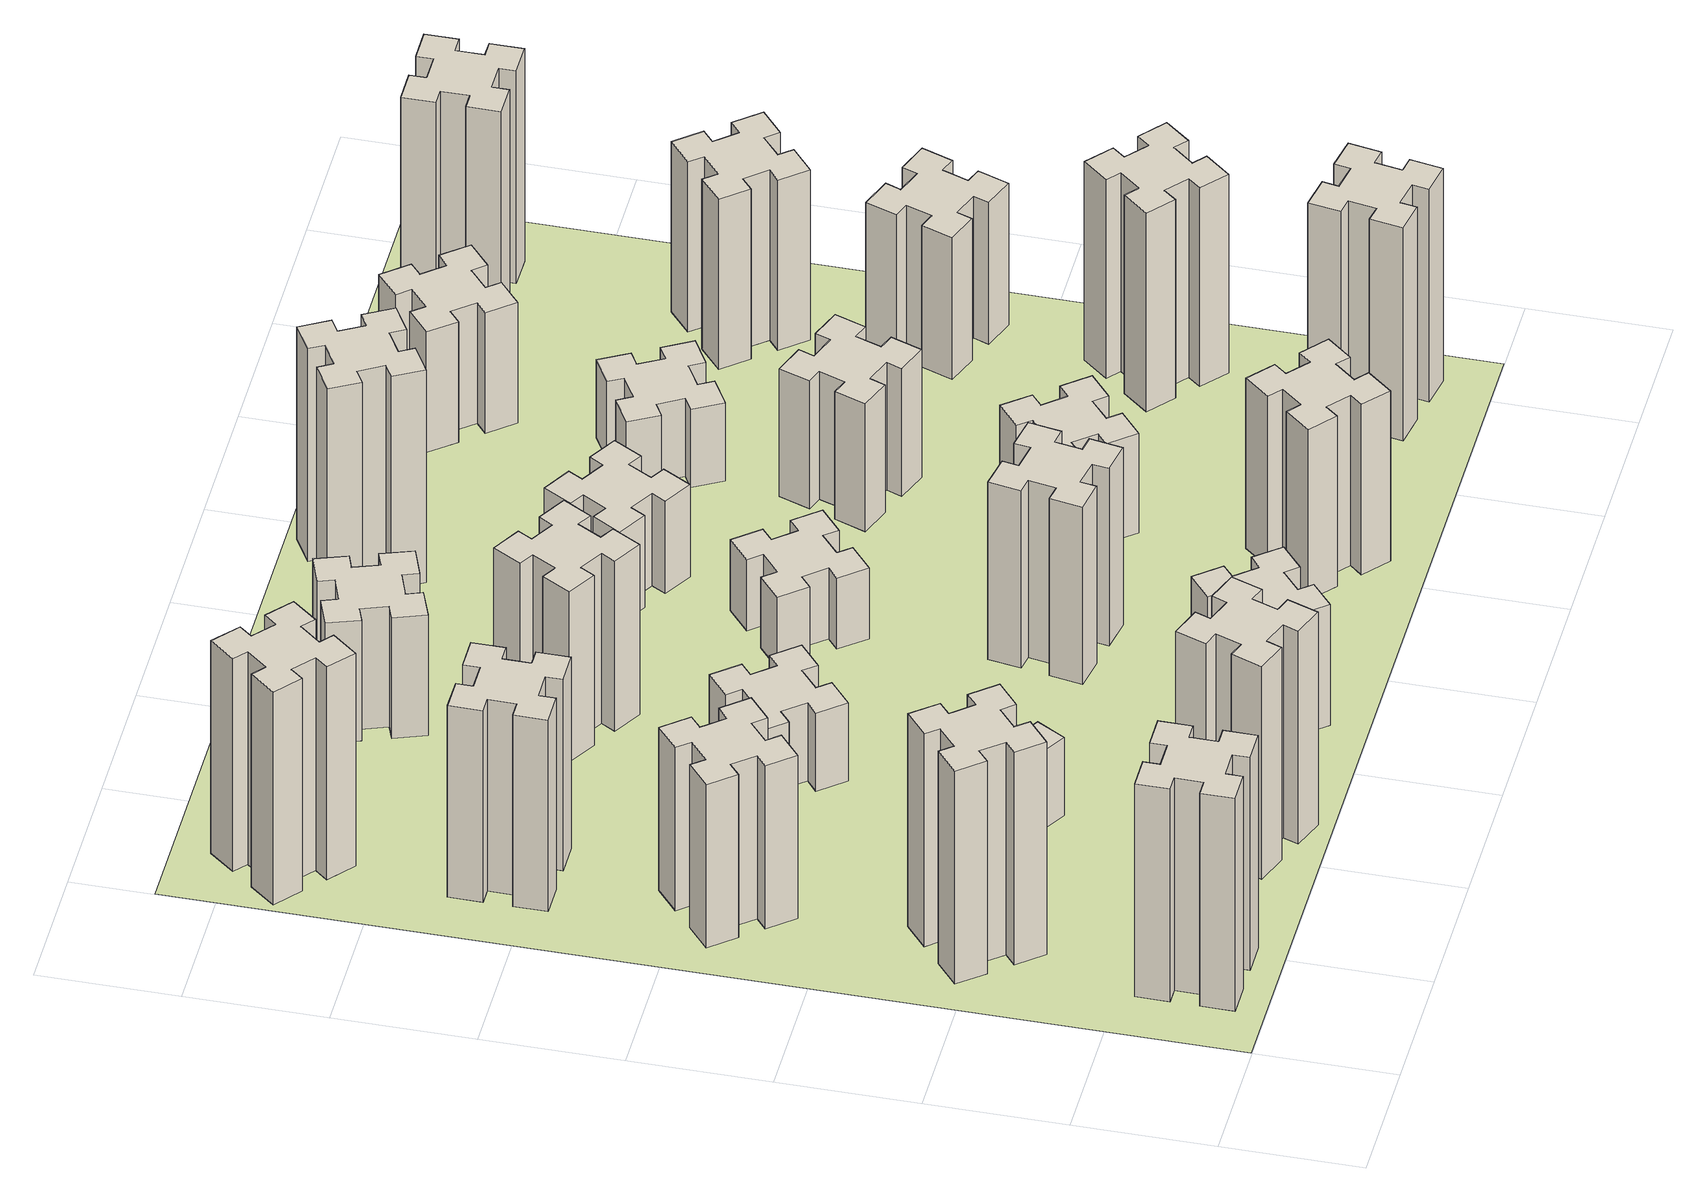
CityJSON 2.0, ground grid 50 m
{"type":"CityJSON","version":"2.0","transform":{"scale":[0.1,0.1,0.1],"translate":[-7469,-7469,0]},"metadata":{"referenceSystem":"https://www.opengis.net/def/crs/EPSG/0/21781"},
"CityObjects":{
"building1":{"type":"Building","attributes":{"class":"1000","function":"1000","usage":"1000","yearOfConstruction":2016,"roofType":"1000","measuredHeight":90,"storeysAboveGround":30,"storeysBelowGround":0},"geometry":[{"type":"Solid","lod":"1","boundaries":[[[[0,1,2,3,4,5,6,7,8,9,10,11,12,13,14,15,16,17,18,19]],[[17,16,20,21]],[[16,15,22,20]],[[15,14,23,22]],[[14,13,24,23]],[[13,12,25,24]],[[12,11,26,25]],[[11,10,27,26]],[[10,9,28,27]],[[9,8,29,28]],[[8,7,30,29]],[[7,6,31,30]],[[6,5,32,31]],[[5,4,33,32]],[[4,3,34,33]],[[3,2,35,34]],[[2,1,36,35]],[[1,0,37,36]],[[0,19,38,37]],[[19,18,39,38]],[[18,17,21,39]],[[24,25,26,27,28,29,30,31,32,33,34,35,36,37,38,39,21,20,22,23]]]]}]},
"building2":{"type":"Building","attributes":{"class":"1000","function":"1000","usage":"1000","yearOfConstruction":2016,"roofType":"1000","measuredHeight":90,"storeysAboveGround":30,"storeysBelowGround":0},"geometry":[{"type":"Solid","lod":"1","boundaries":[[[[40,41,42,43,44,45,46,47,48,49,50,51,52,53,54,55,56,57,58,59]],[[57,56,60,61]],[[56,55,62,60]],[[55,54,63,62]],[[54,53,64,63]],[[53,52,65,64]],[[52,51,66,65]],[[51,50,67,66]],[[50,49,68,67]],[[49,48,69,68]],[[48,47,70,69]],[[47,46,71,70]],[[46,45,72,71]],[[45,44,73,72]],[[44,43,74,73]],[[43,42,75,74]],[[42,41,76,75]],[[41,40,77,76]],[[40,59,78,77]],[[59,58,79,78]],[[58,57,61,79]],[[64,65,66,67,68,69,70,71,72,73,74,75,76,77,78,79,61,60,62,63]]]]}]},
"building3":{"type":"Building","attributes":{"class":"1000","function":"1000","usage":"1000","yearOfConstruction":2016,"roofType":"1000","measuredHeight":69,"storeysAboveGround":30,"storeysBelowGround":0},"geometry":[{"type":"Solid","lod":"1","boundaries":[[[[80,81,82,83,84,85,86,87,88,89,90,91,92,93,94,95,96,97,98,99]],[[97,96,100,101]],[[96,95,102,100]],[[95,94,103,102]],[[94,93,104,103]],[[93,92,105,104]],[[92,91,106,105]],[[91,90,107,106]],[[90,89,108,107]],[[89,88,109,108]],[[88,87,110,109]],[[87,86,111,110]],[[86,85,112,111]],[[85,84,113,112]],[[84,83,114,113]],[[83,82,115,114]],[[82,81,116,115]],[[81,80,117,116]],[[80,99,118,117]],[[99,98,119,118]],[[98,97,101,119]],[[104,105,106,107,108,109,110,111,112,113,114,115,116,117,118,119,101,100,102,103]]]]}]},
"building4":{"type":"Building","attributes":{"class":"1000","function":"1000","usage":"1000","yearOfConstruction":2016,"roofType":"1000","measuredHeight":81,"storeysAboveGround":30,"storeysBelowGround":0},"geometry":[{"type":"Solid","lod":"1","boundaries":[[[[120,121,122,123,124,125,126,127,128,129,130,131,132,133,134,135,136,137,138,139]],[[137,136,140,141]],[[136,135,142,140]],[[135,134,143,142]],[[134,133,144,143]],[[133,132,145,144]],[[132,131,146,145]],[[131,130,147,146]],[[130,129,148,147]],[[129,128,149,148]],[[128,127,150,149]],[[127,126,151,150]],[[126,125,152,151]],[[125,124,153,152]],[[124,123,154,153]],[[123,122,155,154]],[[122,121,156,155]],[[121,120,157,156]],[[120,139,158,157]],[[139,138,159,158]],[[138,137,141,159]],[[144,145,146,147,148,149,150,151,152,153,154,155,156,157,158,159,141,140,142,143]]]]}]},
"building5":{"type":"Building","attributes":{"class":"1000","function":"1000","usage":"1000","yearOfConstruction":2016,"roofType":"1000","measuredHeight":90,"storeysAboveGround":30,"storeysBelowGround":0},"geometry":[{"type":"Solid","lod":"1","boundaries":[[[[160,161,162,163,164,165,166,167,168,169,170,171,172,173,174,175,176,177,178,179]],[[177,176,180,181]],[[176,175,182,180]],[[175,174,183,182]],[[174,173,184,183]],[[173,172,185,184]],[[172,171,186,185]],[[171,170,187,186]],[[170,169,188,187]],[[169,168,189,188]],[[168,167,190,189]],[[167,166,191,190]],[[166,165,192,191]],[[165,164,193,192]],[[164,163,194,193]],[[163,162,195,194]],[[162,161,196,195]],[[161,160,197,196]],[[160,179,198,197]],[[179,178,199,198]],[[178,177,181,199]],[[184,185,186,187,188,189,190,191,192,193,194,195,196,197,198,199,181,180,182,183]]]]}]},
"building6":{"type":"Building","attributes":{"class":"1000","function":"1000","usage":"1000","yearOfConstruction":2016,"roofType":"1000","measuredHeight":90,"storeysAboveGround":30,"storeysBelowGround":0},"geometry":[{"type":"Solid","lod":"1","boundaries":[[[[200,201,202,203,204,205,206,207,208,209,210,211,212,213,214,215,216,217,218,219]],[[217,216,220,221]],[[216,215,222,220]],[[215,214,223,222]],[[214,213,224,223]],[[213,212,225,224]],[[212,211,226,225]],[[211,210,227,226]],[[210,209,228,227]],[[209,208,229,228]],[[208,207,230,229]],[[207,206,231,230]],[[206,205,232,231]],[[205,204,233,232]],[[204,203,234,233]],[[203,202,235,234]],[[202,201,236,235]],[[201,200,237,236]],[[200,219,238,237]],[[219,218,239,238]],[[218,217,221,239]],[[224,225,226,227,228,229,230,231,232,233,234,235,236,237,238,239,221,220,222,223]]]]}]},
"building7":{"type":"Building","attributes":{"class":"1000","function":"1000","usage":"1000","yearOfConstruction":2016,"roofType":"1000","measuredHeight":33,"storeysAboveGround":30,"storeysBelowGround":0},"geometry":[{"type":"Solid","lod":"1","boundaries":[[[[240,241,242,243,244,245,246,247,248,249,250,251,252,253,254,255,256,257,258,259]],[[257,256,260,261]],[[256,255,262,260]],[[255,254,263,262]],[[254,253,264,263]],[[253,252,265,264]],[[252,251,266,265]],[[251,250,267,266]],[[250,249,268,267]],[[249,248,269,268]],[[248,247,270,269]],[[247,246,271,270]],[[246,245,272,271]],[[245,244,273,272]],[[244,243,274,273]],[[243,242,275,274]],[[242,241,276,275]],[[241,240,277,276]],[[240,259,278,277]],[[259,258,279,278]],[[258,257,261,279]],[[264,265,266,267,268,269,270,271,272,273,274,275,276,277,278,279,261,260,262,263]]]]}]},
"building8":{"type":"Building","attributes":{"class":"1000","function":"1000","usage":"1000","yearOfConstruction":2016,"roofType":"1000","measuredHeight":33,"storeysAboveGround":30,"storeysBelowGround":0},"geometry":[{"type":"Solid","lod":"1","boundaries":[[[[280,281,282,283,284,285,286,287,288,289,290,291,292,293,294,295,296,297,298,299]],[[297,296,300,301]],[[296,295,302,300]],[[295,294,303,302]],[[294,293,304,303]],[[293,292,305,304]],[[292,291,306,305]],[[291,290,307,306]],[[290,289,308,307]],[[289,288,309,308]],[[288,287,310,309]],[[287,286,311,310]],[[286,285,312,311]],[[285,284,313,312]],[[284,283,314,313]],[[283,282,315,314]],[[282,281,316,315]],[[281,280,317,316]],[[280,299,318,317]],[[299,298,319,318]],[[298,297,301,319]],[[304,305,306,307,308,309,310,311,312,313,314,315,316,317,318,319,301,300,302,303]]]]}]},
"building9":{"type":"Building","attributes":{"class":"1000","function":"1000","usage":"1000","yearOfConstruction":2016,"roofType":"1000","measuredHeight":51,"storeysAboveGround":30,"storeysBelowGround":0},"geometry":[{"type":"Solid","lod":"1","boundaries":[[[[320,321,322,323,324,325,326,327,328,329,330,331,332,333,334,335,336,337,338,339]],[[337,336,340,341]],[[336,335,342,340]],[[335,334,343,342]],[[334,333,344,343]],[[333,332,345,344]],[[332,331,346,345]],[[331,330,347,346]],[[330,329,348,347]],[[329,328,349,348]],[[328,327,350,349]],[[327,326,351,350]],[[326,325,352,351]],[[325,324,353,352]],[[324,323,354,353]],[[323,322,355,354]],[[322,321,356,355]],[[321,320,357,356]],[[320,339,358,357]],[[339,338,359,358]],[[338,337,341,359]],[[344,345,346,347,348,349,350,351,352,353,354,355,356,357,358,359,341,340,342,343]]]]}]},
"building10":{"type":"Building","attributes":{"class":"1000","function":"1000","usage":"1000","yearOfConstruction":2016,"roofType":"1000","measuredHeight":72,"storeysAboveGround":30,"storeysBelowGround":0},"geometry":[{"type":"Solid","lod":"1","boundaries":[[[[360,361,362,363,364,365,366,367,368,369,370,371,372,373,374,375,376,377,378,379]],[[377,376,380,381]],[[376,375,382,380]],[[375,374,383,382]],[[374,373,384,383]],[[373,372,385,384]],[[372,371,386,385]],[[371,370,387,386]],[[370,369,388,387]],[[369,368,389,388]],[[368,367,390,389]],[[367,366,391,390]],[[366,365,392,391]],[[365,364,393,392]],[[364,363,394,393]],[[363,362,395,394]],[[362,361,396,395]],[[361,360,397,396]],[[360,379,398,397]],[[379,378,399,398]],[[378,377,381,399]],[[384,385,386,387,388,389,390,391,392,393,394,395,396,397,398,399,381,380,382,383]]]]}]},
"building11":{"type":"Building","attributes":{"class":"1000","function":"1000","usage":"1000","yearOfConstruction":2016,"roofType":"1000","measuredHeight":51,"storeysAboveGround":30,"storeysBelowGround":0},"geometry":[{"type":"Solid","lod":"1","boundaries":[[[[400,401,402,403,404,405,406,407,408,409,410,411,412,413,414,415,416,417,418,419]],[[417,416,420,421]],[[416,415,422,420]],[[415,414,423,422]],[[414,413,424,423]],[[413,412,425,424]],[[412,411,426,425]],[[411,410,427,426]],[[410,409,428,427]],[[409,408,429,428]],[[408,407,430,429]],[[407,406,431,430]],[[406,405,432,431]],[[405,404,433,432]],[[404,403,434,433]],[[403,402,435,434]],[[402,401,436,435]],[[401,400,437,436]],[[400,419,438,437]],[[419,418,439,438]],[[418,417,421,439]],[[424,425,426,427,428,429,430,431,432,433,434,435,436,437,438,439,421,420,422,423]]]]}]},
"building12":{"type":"Building","attributes":{"class":"1000","function":"1000","usage":"1000","yearOfConstruction":2016,"roofType":"1000","measuredHeight":75,"storeysAboveGround":30,"storeysBelowGround":0},"geometry":[{"type":"Solid","lod":"1","boundaries":[[[[440,441,442,443,444,445,446,447,448,449,450,451,452,453,454,455,456,457,458,459]],[[457,456,460,461]],[[456,455,462,460]],[[455,454,463,462]],[[454,453,464,463]],[[453,452,465,464]],[[452,451,466,465]],[[451,450,467,466]],[[450,449,468,467]],[[449,448,469,468]],[[448,447,470,469]],[[447,446,471,470]],[[446,445,472,471]],[[445,444,473,472]],[[444,443,474,473]],[[443,442,475,474]],[[442,441,476,475]],[[441,440,477,476]],[[440,459,478,477]],[[459,458,479,478]],[[458,457,461,479]],[[464,465,466,467,468,469,470,471,472,473,474,475,476,477,478,479,461,460,462,463]]]]}]},
"building13":{"type":"Building","attributes":{"class":"1000","function":"1000","usage":"1000","yearOfConstruction":2016,"roofType":"1000","measuredHeight":30,"storeysAboveGround":30,"storeysBelowGround":0},"geometry":[{"type":"Solid","lod":"1","boundaries":[[[[480,481,482,483,484,485,486,487,488,489,490,491,492,493,494,495,496,497,498,499]],[[497,496,500,501]],[[496,495,502,500]],[[495,494,503,502]],[[494,493,504,503]],[[493,492,505,504]],[[492,491,506,505]],[[491,490,507,506]],[[490,489,508,507]],[[489,488,509,508]],[[488,487,510,509]],[[487,486,511,510]],[[486,485,512,511]],[[485,484,513,512]],[[484,483,514,513]],[[483,482,515,514]],[[482,481,516,515]],[[481,480,517,516]],[[480,499,518,517]],[[499,498,519,518]],[[498,497,501,519]],[[504,505,506,507,508,509,510,511,512,513,514,515,516,517,518,519,501,500,502,503]]]]}]},
"building14":{"type":"Building","attributes":{"class":"1000","function":"1000","usage":"1000","yearOfConstruction":2016,"roofType":"1000","measuredHeight":72,"storeysAboveGround":30,"storeysBelowGround":0},"geometry":[{"type":"Solid","lod":"1","boundaries":[[[[520,521,522,523,524,525,526,527,528,529,530,531,532,533,534,535,536,537,538,539]],[[537,536,540,541]],[[536,535,542,540]],[[535,534,543,542]],[[534,533,544,543]],[[533,532,545,544]],[[532,531,546,545]],[[531,530,547,546]],[[530,529,548,547]],[[529,528,549,548]],[[528,527,550,549]],[[527,526,551,550]],[[526,525,552,551]],[[525,524,553,552]],[[524,523,554,553]],[[523,522,555,554]],[[522,521,556,555]],[[521,520,557,556]],[[520,539,558,557]],[[539,538,559,558]],[[538,537,541,559]],[[544,545,546,547,548,549,550,551,552,553,554,555,556,557,558,559,541,540,542,543]]]]}]},
"building15":{"type":"Building","attributes":{"class":"1000","function":"1000","usage":"1000","yearOfConstruction":2016,"roofType":"1000","measuredHeight":39,"storeysAboveGround":30,"storeysBelowGround":0},"geometry":[{"type":"Solid","lod":"1","boundaries":[[[[560,561,562,563,564,565,566,567,568,569,570,571,572,573,574,575,576,577,578,579]],[[577,576,580,581]],[[576,575,582,580]],[[575,574,583,582]],[[574,573,584,583]],[[573,572,585,584]],[[572,571,586,585]],[[571,570,587,586]],[[570,569,588,587]],[[569,568,589,588]],[[568,567,590,589]],[[567,566,591,590]],[[566,565,592,591]],[[565,564,593,592]],[[564,563,594,593]],[[563,562,595,594]],[[562,561,596,595]],[[561,560,597,596]],[[560,579,598,597]],[[579,578,599,598]],[[578,577,581,599]],[[584,585,586,587,588,589,590,591,592,593,594,595,596,597,598,599,581,580,582,583]]]]}]},
"building16":{"type":"Building","attributes":{"class":"1000","function":"1000","usage":"1000","yearOfConstruction":2016,"roofType":"1000","measuredHeight":90,"storeysAboveGround":30,"storeysBelowGround":0},"geometry":[{"type":"Solid","lod":"1","boundaries":[[[[600,601,602,603,604,605,606,607,608,609,610,611,612,613,614,615,616,617,618,619]],[[617,616,620,621]],[[616,615,622,620]],[[615,614,623,622]],[[614,613,624,623]],[[613,612,625,624]],[[612,611,626,625]],[[611,610,627,626]],[[610,609,628,627]],[[609,608,629,628]],[[608,607,630,629]],[[607,606,631,630]],[[606,605,632,631]],[[605,604,633,632]],[[604,603,634,633]],[[603,602,635,634]],[[602,601,636,635]],[[601,600,637,636]],[[600,619,638,637]],[[619,618,639,638]],[[618,617,621,639]],[[624,625,626,627,628,629,630,631,632,633,634,635,636,637,638,639,621,620,622,623]]]]}]},
"building17":{"type":"Building","attributes":{"class":"1000","function":"1000","usage":"1000","yearOfConstruction":2016,"roofType":"1000","measuredHeight":42,"storeysAboveGround":30,"storeysBelowGround":0},"geometry":[{"type":"Solid","lod":"1","boundaries":[[[[640,641,642,643,644,645,646,647,648,649,650,651,652,653,654,655,656,657,658,659]],[[657,656,660,661]],[[656,655,662,660]],[[655,654,663,662]],[[654,653,664,663]],[[653,652,665,664]],[[652,651,666,665]],[[651,650,667,666]],[[650,649,668,667]],[[649,648,669,668]],[[648,647,670,669]],[[647,646,671,670]],[[646,645,672,671]],[[645,644,673,672]],[[644,643,674,673]],[[643,642,675,674]],[[642,641,676,675]],[[641,640,677,676]],[[640,659,678,677]],[[659,658,679,678]],[[658,657,661,679]],[[664,665,666,667,668,669,670,671,672,673,674,675,676,677,678,679,661,660,662,663]]]]}]},
"building18":{"type":"Building","attributes":{"class":"1000","function":"1000","usage":"1000","yearOfConstruction":2016,"roofType":"1000","measuredHeight":54,"storeysAboveGround":30,"storeysBelowGround":0},"geometry":[{"type":"Solid","lod":"1","boundaries":[[[[680,681,682,683,684,685,686,687,688,689,690,691,692,693,694,695,696,697,698,699]],[[697,696,700,701]],[[696,695,702,700]],[[695,694,703,702]],[[694,693,704,703]],[[693,692,705,704]],[[692,691,706,705]],[[691,690,707,706]],[[690,689,708,707]],[[689,688,709,708]],[[688,687,710,709]],[[687,686,711,710]],[[686,685,712,711]],[[685,684,713,712]],[[684,683,714,713]],[[683,682,715,714]],[[682,681,716,715]],[[681,680,717,716]],[[680,699,718,717]],[[699,698,719,718]],[[698,697,701,719]],[[704,705,706,707,708,709,710,711,712,713,714,715,716,717,718,719,701,700,702,703]]]]}]},
"building19":{"type":"Building","attributes":{"class":"1000","function":"1000","usage":"1000","yearOfConstruction":2016,"roofType":"1000","measuredHeight":33,"storeysAboveGround":30,"storeysBelowGround":0},"geometry":[{"type":"Solid","lod":"1","boundaries":[[[[720,721,722,723,724,725,726,727,728,729,730,731,732,733,734,735,736,737,738,739]],[[737,736,740,741]],[[736,735,742,740]],[[735,734,743,742]],[[734,733,744,743]],[[733,732,745,744]],[[732,731,746,745]],[[731,730,747,746]],[[730,729,748,747]],[[729,728,749,748]],[[728,727,750,749]],[[727,726,751,750]],[[726,725,752,751]],[[725,724,753,752]],[[724,723,754,753]],[[723,722,755,754]],[[722,721,756,755]],[[721,720,757,756]],[[720,739,758,757]],[[739,738,759,758]],[[738,737,741,759]],[[744,745,746,747,748,749,750,751,752,753,754,755,756,757,758,759,741,740,742,743]]]]}]},
"building20":{"type":"Building","attributes":{"class":"1000","function":"1000","usage":"1000","yearOfConstruction":2016,"roofType":"1000","measuredHeight":90,"storeysAboveGround":30,"storeysBelowGround":0},"geometry":[{"type":"Solid","lod":"1","boundaries":[[[[760,761,762,763,764,765,766,767,768,769,770,771,772,773,774,775,776,777,778,779]],[[777,776,780,781]],[[776,775,782,780]],[[775,774,783,782]],[[774,773,784,783]],[[773,772,785,784]],[[772,771,786,785]],[[771,770,787,786]],[[770,769,788,787]],[[769,768,789,788]],[[768,767,790,789]],[[767,766,791,790]],[[766,765,792,791]],[[765,764,793,792]],[[764,763,794,793]],[[763,762,795,794]],[[762,761,796,795]],[[761,760,797,796]],[[760,779,798,797]],[[779,778,799,798]],[[778,777,781,799]],[[784,785,786,787,788,789,790,791,792,793,794,795,796,797,798,799,781,780,782,783]]]]}]},
"building21":{"type":"Building","attributes":{"class":"1000","function":"1000","usage":"1000","yearOfConstruction":2016,"roofType":"1000","measuredHeight":51,"storeysAboveGround":30,"storeysBelowGround":0},"geometry":[{"type":"Solid","lod":"1","boundaries":[[[[800,801,802,803,804,805,806,807,808,809,810,811,812,813,814,815,816,817,818,819]],[[817,816,820,821]],[[816,815,822,820]],[[815,814,823,822]],[[814,813,824,823]],[[813,812,825,824]],[[812,811,826,825]],[[811,810,827,826]],[[810,809,828,827]],[[809,808,829,828]],[[808,807,830,829]],[[807,806,831,830]],[[806,805,832,831]],[[805,804,833,832]],[[804,803,834,833]],[[803,802,835,834]],[[802,801,836,835]],[[801,800,837,836]],[[800,819,838,837]],[[819,818,839,838]],[[818,817,821,839]],[[824,825,826,827,828,829,830,831,832,833,834,835,836,837,838,839,821,820,822,823]]]]}]},
"building22":{"type":"Building","attributes":{"class":"1000","function":"1000","usage":"1000","yearOfConstruction":2016,"roofType":"1000","measuredHeight":84,"storeysAboveGround":30,"storeysBelowGround":0},"geometry":[{"type":"Solid","lod":"1","boundaries":[[[[840,841,842,843,844,845,846,847,848,849,850,851,852,853,854,855,856,857,858,859]],[[857,856,860,861]],[[856,855,862,860]],[[855,854,863,862]],[[854,853,864,863]],[[853,852,865,864]],[[852,851,866,865]],[[851,850,867,866]],[[850,849,868,867]],[[849,848,869,868]],[[848,847,870,869]],[[847,846,871,870]],[[846,845,872,871]],[[845,844,873,872]],[[844,843,874,873]],[[843,842,875,874]],[[842,841,876,875]],[[841,840,877,876]],[[840,859,878,877]],[[859,858,879,878]],[[858,857,861,879]],[[864,865,866,867,868,869,870,871,872,873,874,875,876,877,878,879,861,860,862,863]]]]}]},
"building23":{"type":"Building","attributes":{"class":"1000","function":"1000","usage":"1000","yearOfConstruction":2016,"roofType":"1000","measuredHeight":60,"storeysAboveGround":30,"storeysBelowGround":0},"geometry":[{"type":"Solid","lod":"1","boundaries":[[[[880,881,882,883,884,885,886,887,888,889,890,891,892,893,894,895,896,897,898,899]],[[897,896,900,901]],[[896,895,902,900]],[[895,894,903,902]],[[894,893,904,903]],[[893,892,905,904]],[[892,891,906,905]],[[891,890,907,906]],[[890,889,908,907]],[[889,888,909,908]],[[888,887,910,909]],[[887,886,911,910]],[[886,885,912,911]],[[885,884,913,912]],[[884,883,914,913]],[[883,882,915,914]],[[882,881,916,915]],[[881,880,917,916]],[[880,899,918,917]],[[899,898,919,918]],[[898,897,901,919]],[[904,905,906,907,908,909,910,911,912,913,914,915,916,917,918,919,901,900,902,903]]]]}]},
"building24":{"type":"Building","attributes":{"class":"1000","function":"1000","usage":"1000","yearOfConstruction":2016,"roofType":"1000","measuredHeight":72,"storeysAboveGround":30,"storeysBelowGround":0},"geometry":[{"type":"Solid","lod":"1","boundaries":[[[[920,921,922,923,924,925,926,927,928,929,930,931,932,933,934,935,936,937,938,939]],[[937,936,940,941]],[[936,935,942,940]],[[935,934,943,942]],[[934,933,944,943]],[[933,932,945,944]],[[932,931,946,945]],[[931,930,947,946]],[[930,929,948,947]],[[929,928,949,948]],[[928,927,950,949]],[[927,926,951,950]],[[926,925,952,951]],[[925,924,953,952]],[[924,923,954,953]],[[923,922,955,954]],[[922,921,956,955]],[[921,920,957,956]],[[920,939,958,957]],[[939,938,959,958]],[[938,937,941,959]],[[944,945,946,947,948,949,950,951,952,953,954,955,956,957,958,959,941,940,942,943]]]]}]},
"building25":{"type":"Building","attributes":{"class":"1000","function":"1000","usage":"1000","yearOfConstruction":2016,"roofType":"1000","measuredHeight":90,"storeysAboveGround":30,"storeysBelowGround":0},"geometry":[{"type":"Solid","lod":"1","boundaries":[[[[960,961,962,963,964,965,966,967,968,969,970,971,972,973,974,975,976,977,978,979]],[[977,976,980,981]],[[976,975,982,980]],[[975,974,983,982]],[[974,973,984,983]],[[973,972,985,984]],[[972,971,986,985]],[[971,970,987,986]],[[970,969,988,987]],[[969,968,989,988]],[[968,967,990,989]],[[967,966,991,990]],[[966,965,992,991]],[[965,964,993,992]],[[964,963,994,993]],[[963,962,995,994]],[[962,961,996,995]],[[961,960,997,996]],[[960,979,998,997]],[[979,978,999,998]],[[978,977,981,999]],[[984,985,986,987,988,989,990,991,992,993,994,995,996,997,998,999,981,980,982,983]]]]}]},
"landuse1":{"type":"LandUse","attributes":{"name":"plot1","function":"1010"},"geometry":[{"type":"MultiSurface","lod":"1","boundaries":[[[1000,1001,1002,1003]]]}]}
},
"vertices":[
[265,325,0],[265,225,0],[205,225,0],[205,105,0],[325,105,0],[325,165,0],[425,165,0],[425,105,0],[545,105,0],[545,225,0],[485,225,0],[485,325,0],[545,325,0],[545,445,0],[425,445,0],[425,385,0],[325,385,0],[325,445,0],[205,445,0],[205,325,0],[325,385,900],[325,445,900],[425,385,900],[425,445,900],[545,445,900],[545,325,900],[485,325,900],[485,225,900],[545,225,900],[545,105,900],[425,105,900],[425,165,900],[325,165,900],[325,105,900],[205,105,900],[205,225,900],[265,225,900],[265,325,900],[205,325,900],[205,445,900],
[492,1048,0],[427,1124,0],[473,1163,0],[396,1255,0],[304,1178,0],[343,1132,0],[266,1067,0],[228,1113,0],[136,1036,0],[213,944,0],[259,983,0],[323,906,0],[277,868,0],[354,776,0],[446,853,0],[408,899,0],[484,963,0],[523,917,0],[615,994,0],[538,1086,0],[484,963,900],[523,917,900],[408,899,900],[446,853,900],[354,776,900],[277,868,900],[323,906,900],[259,983,900],[213,944,900],[136,1036,900],[228,1113,900],[266,1067,900],[343,1132,900],[304,1178,900],[396,1255,900],[473,1163,900],[427,1124,900],[492,1048,900],[538,1086,900],[615,994,900],
[492,1888,0],[427,1964,0],[473,2003,0],[396,2095,0],[304,2018,0],[343,1972,0],[266,1907,0],[228,1953,0],[136,1876,0],[213,1784,0],[259,1823,0],[323,1746,0],[277,1708,0],[354,1616,0],[446,1693,0],[408,1739,0],[484,1803,0],[523,1757,0],[615,1834,0],[538,1926,0],[484,1803,690],[523,1757,690],[408,1739,690],[446,1693,690],[354,1616,690],[277,1708,690],[323,1746,690],[259,1823,690],[213,1784,690],[136,1876,690],[228,1953,690],[266,1907,690],[343,1972,690],[304,2018,690],[396,2095,690],[473,2003,690],[427,1964,690],[492,1888,690],[538,1926,690],[615,1834,690],
[485,2545,0],[485,2645,0],[545,2645,0],[545,2765,0],[425,2765,0],[425,2705,0],[325,2705,0],[325,2765,0],[205,2765,0],[205,2645,0],[265,2645,0],[265,2545,0],[205,2545,0],[205,2425,0],[325,2425,0],[325,2485,0],[425,2485,0],[425,2425,0],[545,2425,0],[545,2545,0],[425,2485,810],[425,2425,810],[325,2485,810],[325,2425,810],[205,2425,810],[205,2545,810],[265,2545,810],[265,2645,810],[205,2645,810],[205,2765,810],[325,2765,810],[325,2705,810],[425,2705,810],[425,2765,810],[545,2765,810],[545,2645,810],[485,2645,810],[485,2545,810],[545,2545,810],[545,2425,810],
[1029,360,0],[995,266,0],[939,287,0],[897,174,0],[1010,133,0],[1031,189,0],[1125,155,0],[1104,99,0],[1217,57,0],[1258,170,0],[1202,191,0],[1236,285,0],[1292,264,0],[1333,377,0],[1220,418,0],[1200,362,0],[1106,396,0],[1127,452,0],[1014,493,0],[973,380,0],[1106,396,900],[1127,452,900],[1200,362,900],[1220,418,900],[1333,377,900],[1292,264,900],[1236,285,900],[1202,191,900],[1258,170,900],[1217,57,900],[1104,99,900],[1125,155,900],[1031,189,900],[1010,133,900],[897,174,900],[939,287,900],[995,266,900],[1029,360,900],[973,380,900],[1014,493,900],
[384,3387,0],[308,3452,0],[346,3498,0],[254,3575,0],[177,3483,0],[223,3444,0],[159,3368,0],[113,3406,0],[36,3314,0],[128,3237,0],[166,3283,0],[243,3219,0],[204,3173,0],[296,3096,0],[373,3188,0],[327,3226,0],[392,3303,0],[438,3264,0],[515,3356,0],[423,3433,0],[392,3303,900],[438,3264,900],[327,3226,900],[373,3188,900],[296,3096,900],[204,3173,900],[243,3219,900],[166,3283,900],[128,3237,900],[36,3314,900],[113,3406,900],[159,3368,900],[223,3444,900],[177,3483,900],[254,3575,900],[346,3498,900],[308,3452,900],[384,3387,900],[423,3433,900],[515,3356,900],
[1086,1017,0],[1136,1104,0],[1188,1074,0],[1248,1178,0],[1144,1238,0],[1114,1186,0],[1027,1236,0],[1057,1288,0],[953,1348,0],[893,1244,0],[945,1214,0],[895,1127,0],[843,1157,0],[783,1053,0],[887,993,0],[917,1045,0],[1004,995,0],[974,943,0],[1078,883,0],[1138,987,0],[1004,995,330],[974,943,330],[917,1045,330],[887,993,330],[783,1053,330],[843,1157,330],[895,1127,330],[945,1214,330],[893,1244,330],[953,1348,330],[1057,1288,330],[1027,1236,330],[1114,1186,330],[1144,1238,330],[1248,1178,330],[1188,1074,330],[1136,1104,330],[1086,1017,330],[1138,987,330],[1078,883,330],
[1083,1972,0],[1006,1907,0],[968,1953,0],[876,1876,0],[953,1784,0],[999,1823,0],[1063,1746,0],[1017,1708,0],[1094,1616,0],[1186,1693,0],[1148,1739,0],[1224,1803,0],[1263,1757,0],[1355,1834,0],[1278,1926,0],[1232,1888,0],[1167,1964,0],[1213,2003,0],[1136,2095,0],[1044,2018,0],[1167,1964,330],[1213,2003,330],[1232,1888,330],[1278,1926,330],[1355,1834,330],[1263,1757,330],[1224,1803,330],[1148,1739,330],[1186,1693,330],[1094,1616,330],[1017,1708,330],[1063,1746,330],[999,1823,330],[953,1784,330],[876,1876,330],[968,1953,330],[1006,1907,330],[1083,1972,330],[1044,2018,330],[1136,2095,330],
[1639,343,0],[1703,266,0],[1657,228,0],[1734,136,0],[1826,213,0],[1788,259,0],[1864,323,0],[1903,277,0],[1995,354,0],[1918,446,0],[1872,408,0],[1807,484,0],[1853,523,0],[1776,615,0],[1684,538,0],[1723,492,0],[1646,427,0],[1608,473,0],[1516,396,0],[1593,304,0],[1646,427,510],[1608,473,510],[1723,492,510],[1684,538,510],[1776,615,510],[1853,523,510],[1807,484,510],[1872,408,510],[1918,446,510],[1995,354,510],[1903,277,510],[1864,323,510],[1788,259,510],[1826,213,510],[1734,136,510],[1657,228,510],[1703,266,510],[1639,343,510],[1593,304,510],[1516,396,510],
[1117,2525,0],[1204,2475,0],[1174,2423,0],[1278,2363,0],[1338,2467,0],[1286,2497,0],[1336,2584,0],[1388,2554,0],[1448,2658,0],[1344,2718,0],[1314,2666,0],[1227,2716,0],[1257,2768,0],[1153,2828,0],[1093,2724,0],[1145,2694,0],[1095,2607,0],[1043,2637,0],[983,2533,0],[1087,2473,0],[1095,2607,720],[1043,2637,720],[1145,2694,720],[1093,2724,720],[1153,2828,720],[1257,2768,720],[1227,2716,720],[1314,2666,720],[1344,2718,720],[1448,2658,720],[1388,2554,720],[1336,2584,720],[1286,2497,720],[1338,2467,720],[1278,2363,720],[1174,2423,720],[1204,2475,720],[1117,2525,720],[1087,2473,720],[983,2533,720],
[1125,3356,0],[1031,3322,0],[1010,3378,0],[897,3337,0],[939,3224,0],[995,3245,0],[1029,3151,0],[973,3130,0],[1014,3017,0],[1127,3059,0],[1106,3115,0],[1200,3149,0],[1220,3093,0],[1333,3134,0],[1292,3247,0],[1236,3226,0],[1202,3320,0],[1258,3340,0],[1217,3453,0],[1104,3412,0],[1202,3320,510],[1258,3340,510],[1236,3226,510],[1292,3247,510],[1333,3134,510],[1220,3093,510],[1200,3149,510],[1106,3115,510],[1127,3059,510],[1014,3017,510],[973,3130,510],[1029,3151,510],[995,3245,510],[939,3224,510],[897,3337,510],[1010,3378,510],[1031,3322,510],[1125,3356,510],[1104,3412,510],[1217,3453,510],
[2055,1047,0],[2072,1145,0],[2131,1135,0],[2152,1253,0],[2034,1274,0],[2024,1215,0],[1925,1232,0],[1936,1291,0],[1817,1312,0],[1797,1194,0],[1856,1184,0],[1838,1085,0],[1779,1096,0],[1758,977,0],[1877,957,0],[1887,1016,0],[1985,998,0],[1975,939,0],[2093,918,0],[2114,1037,0],[1985,998,750],[1975,939,750],[1887,1016,750],[1877,957,750],[1758,977,750],[1779,1096,750],[1838,1085,750],[1856,1184,750],[1797,1194,750],[1817,1312,750],[1936,1291,750],[1925,1232,750],[2024,1215,750],[2034,1274,750],[2152,1253,750],[2131,1135,750],[2072,1145,750],[2055,1047,750],[2114,1037,750],[2093,918,750],
[1972,1988,0],[1907,2064,0],[1953,2103,0],[1876,2195,0],[1784,2118,0],[1823,2072,0],[1746,2007,0],[1708,2053,0],[1616,1976,0],[1693,1884,0],[1739,1923,0],[1803,1846,0],[1757,1808,0],[1834,1716,0],[1926,1793,0],[1888,1839,0],[1964,1903,0],[2003,1857,0],[2095,1934,0],[2018,2026,0],[1964,1903,300],[2003,1857,300],[1888,1839,300],[1926,1793,300],[1834,1716,300],[1757,1808,300],[1803,1846,300],[1739,1923,300],[1693,1884,300],[1616,1976,300],[1708,2053,300],[1746,2007,300],[1823,2072,300],[1784,2118,300],[1876,2195,300],[1953,2103,300],[1907,2064,300],[1972,1988,300],[2018,2026,300],[2095,1934,300],
[2486,323,0],[2563,259,0],[2524,213,0],[2616,136,0],[2693,228,0],[2647,266,0],[2712,343,0],[2758,304,0],[2835,396,0],[2743,473,0],[2704,427,0],[2628,492,0],[2666,538,0],[2574,615,0],[2497,523,0],[2543,484,0],[2479,408,0],[2433,446,0],[2356,354,0],[2448,277,0],[2479,408,720],[2433,446,720],[2543,484,720],[2497,523,720],[2574,615,720],[2666,538,720],[2628,492,720],[2704,427,720],[2743,473,720],[2835,396,720],[2758,304,720],[2712,343,720],[2647,266,720],[2693,228,720],[2616,136,720],[2524,213,720],[2563,259,720],[2486,323,720],[2448,277,720],[2356,354,720],
[2026,2497,0],[2076,2584,0],[2128,2554,0],[2188,2658,0],[2084,2718,0],[2054,2666,0],[1967,2716,0],[1997,2768,0],[1893,2828,0],[1833,2724,0],[1885,2694,0],[1835,2607,0],[1783,2637,0],[1723,2533,0],[1827,2473,0],[1857,2525,0],[1944,2475,0],[1914,2423,0],[2018,2363,0],[2078,2467,0],[1944,2475,390],[1914,2423,390],[1857,2525,390],[1827,2473,390],[1723,2533,390],[1783,2637,390],[1835,2607,390],[1885,2694,390],[1833,2724,390],[1893,2828,390],[1997,2768,390],[1967,2716,390],[2054,2666,390],[2084,2718,390],[2188,2658,390],[2128,2554,390],[2076,2584,390],[2026,2497,390],[2078,2467,390],[2018,2363,390],
[1844,3556,0],[1757,3506,0],[1727,3558,0],[1623,3498,0],[1683,3394,0],[1735,3424,0],[1785,3337,0],[1733,3307,0],[1793,3203,0],[1897,3263,0],[1867,3315,0],[1954,3365,0],[1984,3313,0],[2088,3373,0],[2028,3477,0],[1976,3447,0],[1926,3534,0],[1978,3564,0],[1918,3668,0],[1814,3608,0],[1926,3534,900],[1978,3564,900],[1976,3447,900],[2028,3477,900],[2088,3373,900],[1984,3313,900],[1954,3365,900],[1867,3315,900],[1897,3263,900],[1793,3203,900],[1733,3307,900],[1785,3337,900],[1735,3424,900],[1683,3394,900],[1623,3498,900],[1727,3558,900],[1757,3506,900],[1844,3556,900],[1814,3608,900],[1918,3668,900],
[2563,1332,0],[2486,1267,0],[2448,1313,0],[2356,1236,0],[2433,1144,0],[2479,1183,0],[2543,1106,0],[2497,1068,0],[2574,976,0],[2666,1053,0],[2628,1099,0],[2704,1163,0],[2743,1117,0],[2835,1194,0],[2758,1286,0],[2712,1248,0],[2647,1324,0],[2693,1363,0],[2616,1455,0],[2524,1378,0],[2647,1324,420],[2693,1363,420],[2712,1248,420],[2758,1286,420],[2835,1194,420],[2743,1117,420],[2704,1163,420],[2628,1099,420],[2666,1053,420],[2574,976,420],[2497,1068,420],[2543,1106,420],[2479,1183,420],[2433,1144,420],[2356,1236,420],[2448,1313,420],[2486,1267,420],[2563,1332,420],[2524,1378,420],[2616,1455,420],
[2682,1871,0],[2716,1965,0],[2772,1944,0],[2813,2057,0],[2700,2098,0],[2680,2042,0],[2586,2076,0],[2607,2132,0],[2494,2173,0],[2453,2060,0],[2509,2040,0],[2475,1946,0],[2419,1967,0],[2377,1854,0],[2490,1813,0],[2511,1869,0],[2605,1835,0],[2584,1779,0],[2697,1737,0],[2738,1850,0],[2605,1835,540],[2584,1779,540],[2511,1869,540],[2490,1813,540],[2377,1854,540],[2419,1967,540],[2475,1946,540],[2509,2040,540],[2453,2060,540],[2494,2173,540],[2607,2132,540],[2586,2076,540],[2680,2042,540],[2700,2098,540],[2813,2057,540],[2772,1944,540],[2716,1965,540],[2682,1871,540],[2738,1850,540],[2697,1737,540],
[2475,2584,0],[2525,2497,0],[2473,2467,0],[2533,2363,0],[2637,2423,0],[2607,2475,0],[2694,2525,0],[2724,2473,0],[2828,2533,0],[2768,2637,0],[2716,2607,0],[2666,2694,0],[2718,2724,0],[2658,2828,0],[2554,2768,0],[2584,2716,0],[2497,2666,0],[2467,2718,0],[2363,2658,0],[2423,2554,0],[2497,2666,330],[2467,2718,330],[2584,2716,330],[2554,2768,330],[2658,2828,330],[2718,2724,330],[2666,2694,330],[2716,2607,330],[2768,2637,330],[2828,2533,330],[2724,2473,330],[2694,2525,330],[2607,2475,330],[2637,2423,330],[2533,2363,330],[2473,2467,330],[2525,2497,330],[2475,2584,330],[2423,2554,330],[2363,2658,330],
[3504,475,0],[3405,492,0],[3416,551,0],[3297,572,0],[3277,454,0],[3336,444,0],[3318,345,0],[3259,356,0],[3238,237,0],[3357,217,0],[3367,276,0],[3465,258,0],[3455,199,0],[3573,178,0],[3594,297,0],[3535,307,0],[3552,405,0],[3611,395,0],[3632,513,0],[3514,534,0],[3552,405,900],[3611,395,900],[3535,307,900],[3594,297,900],[3573,178,900],[3455,199,900],[3465,258,900],[3367,276,900],[3357,217,900],[3238,237,900],[3259,356,900],[3318,345,900],[3336,444,900],[3277,454,900],[3297,572,900],[3416,551,900],[3405,492,900],[3504,475,900],[3514,534,900],[3632,513,900],
[2812,3368,0],[2747,3444,0],[2793,3483,0],[2716,3575,0],[2624,3498,0],[2663,3452,0],[2586,3387,0],[2548,3433,0],[2456,3356,0],[2533,3264,0],[2579,3303,0],[2643,3226,0],[2597,3188,0],[2674,3096,0],[2766,3173,0],[2728,3219,0],[2804,3283,0],[2843,3237,0],[2935,3314,0],[2858,3406,0],[2804,3283,510],[2843,3237,510],[2728,3219,510],[2766,3173,510],[2674,3096,510],[2597,3188,510],[2643,3226,510],[2579,3303,510],[2533,3264,510],[2456,3356,510],[2548,3433,510],[2586,3387,510],[2663,3452,510],[2624,3498,510],[2716,3575,510],[2793,3483,510],[2747,3444,510],[2812,3368,510],[2858,3406,510],[2935,3314,510],
[3487,1006,0],[3552,1083,0],[3598,1044,0],[3675,1136,0],[3583,1213,0],[3544,1167,0],[3468,1232,0],[3506,1278,0],[3414,1355,0],[3337,1263,0],[3383,1224,0],[3319,1148,0],[3273,1186,0],[3196,1094,0],[3288,1017,0],[3326,1063,0],[3403,999,0],[3364,953,0],[3456,876,0],[3533,968,0],[3403,999,840],[3364,953,840],[3326,1063,840],[3288,1017,840],[3196,1094,840],[3273,1186,840],[3319,1148,840],[3383,1224,840],[3337,1263,840],[3414,1355,840],[3506,1278,840],[3468,1232,840],[3544,1167,840],[3583,1213,840],[3675,1136,840],[3598,1044,840],[3552,1083,840],[3487,1006,840],[3533,968,840],[3456,876,840],
[3520,1942,0],[3426,1976,0],[3447,2032,0],[3334,2073,0],[3293,1960,0],[3349,1940,0],[3315,1846,0],[3259,1867,0],[3217,1754,0],[3330,1713,0],[3351,1769,0],[3445,1735,0],[3424,1679,0],[3537,1637,0],[3578,1750,0],[3522,1771,0],[3556,1865,0],[3612,1844,0],[3653,1957,0],[3540,1998,0],[3556,1865,600],[3612,1844,600],[3522,1771,600],[3578,1750,600],[3537,1637,600],[3424,1679,600],[3445,1735,600],[3351,1769,600],[3330,1713,600],[3217,1754,600],[3259,1867,600],[3315,1846,600],[3349,1940,600],[3293,1960,600],[3334,2073,600],[3447,2032,600],[3426,1976,600],[3520,1942,600],[3540,1998,600],[3653,1957,600],
[3219,2463,0],[3283,2386,0],[3237,2348,0],[3314,2256,0],[3406,2333,0],[3368,2379,0],[3444,2443,0],[3483,2397,0],[3575,2474,0],[3498,2566,0],[3452,2528,0],[3387,2604,0],[3433,2643,0],[3356,2735,0],[3264,2658,0],[3303,2612,0],[3226,2547,0],[3188,2593,0],[3096,2516,0],[3173,2424,0],[3226,2547,720],[3188,2593,720],[3303,2612,720],[3264,2658,720],[3356,2735,720],[3433,2643,720],[3387,2604,720],[3452,2528,720],[3498,2566,720],[3575,2474,720],[3483,2397,720],[3444,2443,720],[3368,2379,720],[3406,2333,720],[3314,2256,720],[3237,2348,720],[3283,2386,720],[3219,2463,720],[3173,2424,720],[3096,2516,720],
[3285,3325,0],[3385,3325,0],[3385,3265,0],[3505,3265,0],[3505,3385,0],[3445,3385,0],[3445,3485,0],[3505,3485,0],[3505,3605,0],[3385,3605,0],[3385,3545,0],[3285,3545,0],[3285,3605,0],[3165,3605,0],[3165,3485,0],[3225,3485,0],[3225,3385,0],[3165,3385,0],[3165,3265,0],[3285,3265,0],[3225,3385,900],[3165,3385,900],[3225,3485,900],[3165,3485,900],[3165,3605,900],[3285,3605,900],[3285,3545,900],[3385,3545,900],[3385,3605,900],[3505,3605,900],[3505,3485,900],[3445,3485,900],[3445,3385,900],[3505,3385,900],[3505,3265,900],[3385,3265,900],[3385,3325,900],[3285,3325,900],[3285,3265,900],[3165,3265,900],
[5,3705,0],[3705,3705,0],[3705,5,0],[5,5,0]
]}
